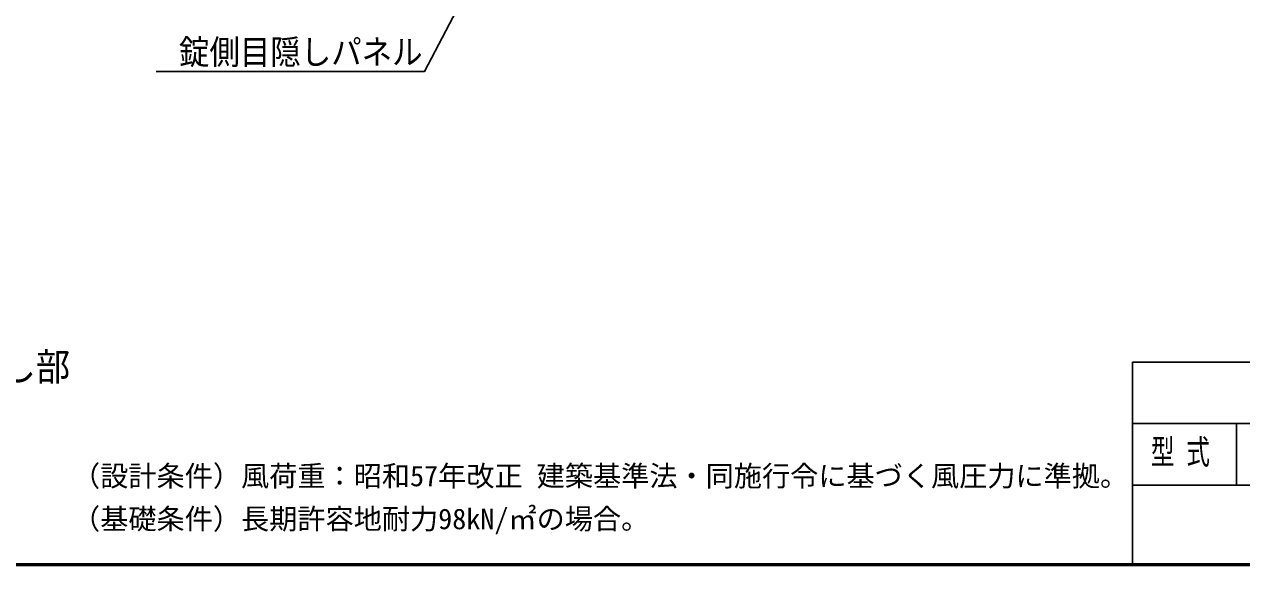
# Model space of a CAD drawing. Units: millimetres, scale not verified. Extents: x -4425 to 4425, y -3150 to 3150.
# Drawn here: x 100 to 2936, y -2925 to -1664 of the extents above; entities that cross this region are included whole.
import ezdxf
from ezdxf.enums import TextEntityAlignment as Align

# ---------------------------------------------------------------- set-up
doc = ezdxf.new("R2010")
doc.units = ezdxf.units.MM
doc.header["$LTSCALE"] = 20
for name, color, linetype, lineweight in [('0-0_外形線', 7, 'Continuous', 25), ('1-5_WAKU', 7, 'Continuous', 25), ('1-6_D-TTL-TXT', 2, 'Continuous', 25), ('1-7_LAYER12', 3, 'Continuous', 25)]:
    doc.layers.add(name, color=color, linetype=linetype, lineweight=lineweight)
doc.styles.add('ＭＳ ゴシック', font='')
doc.styles.get('ＭＳ ゴシック').set_extended_font_data('MS Gothic')

msp = doc.modelspace()

# ---------------------------------------------------------------- linework, layer by layer
at = {"layer": '1-5_WAKU'}
for p, q in [((2681.35, -2450.86), (4195.8, -2450.86)), ((2681.35, -2920.93), (2681.35, -2450.86)), ((2681.35, -2594.11), (4195.8, -2594.11)), ((2923.53, -2737.36), (2923.53, -2594.11)), ((2681.35, -2737.36), (4195.8, -2737.36))]:
    msp.add_line(p, q, dxfattribs=at)
msp.add_lwpolyline([(-4050.2, 2925.07), (4199.8, 2925.07), (4199.8, -2924.93), (-4050.2, -2924.93)], close=True, dxfattribs=at)
for points in [[(4197.8, 2923.07), (4197.8, -2922.93), (-4048.2, -2922.93)], [(4195.8, 2921.07), (4195.8, -2920.93), (-4046.2, -2920.93)]]:
    msp.add_lwpolyline(points, dxfattribs=at)
at = {"layer": '1-7_LAYER12', "color": 7}
msp.add_lwpolyline([(406.7, -1773.89), (1032.03, -1773.89), (1899.82, -119.28)], dxfattribs=at)

# ---------------------------------------------------------------- texts
at = {"layer": '0-0_外形線', "style": 'ＭＳ ゴシック', "width": 0.9}
msp.add_text('落とし部', height=64.96, dxfattribs=at).set_placement((-112.75, -2513.71), align=Align.BOTTOM_LEFT)
at = {"layer": '1-5_WAKU', "style": 'ＭＳ ゴシック', "width": 0.7}
msp.add_text('型 式', height=57.73, dxfattribs=at).set_placement((2724.1, -2705.95), align=Align.BOTTOM_LEFT)
at = {"layer": '1-6_D-TTL-TXT', "color": 7, "style": 'ＭＳ ゴシック'}
for s, p in [('（設計条件）風荷重：昭和57年改正 建築基準法・同施行令に基づく風圧力に準拠。', (210.75, -2754.54)), ('（基礎条件）長期許容地耐力98kN/㎡の場合。', (210.75, -2854.54))]:
    msp.add_text(s, height=48.11, dxfattribs=at).set_placement(p, align=Align.BOTTOM_LEFT)
at = {"layer": '1-7_LAYER12', "style": 'ＭＳ ゴシック', "width": 0.9}
msp.add_text('錠側目隠しパネル', height=57.77, dxfattribs=at).set_placement((460.03, -1775), align=Align.BOTTOM_LEFT)

doc.saveas('drawing.dxf')
